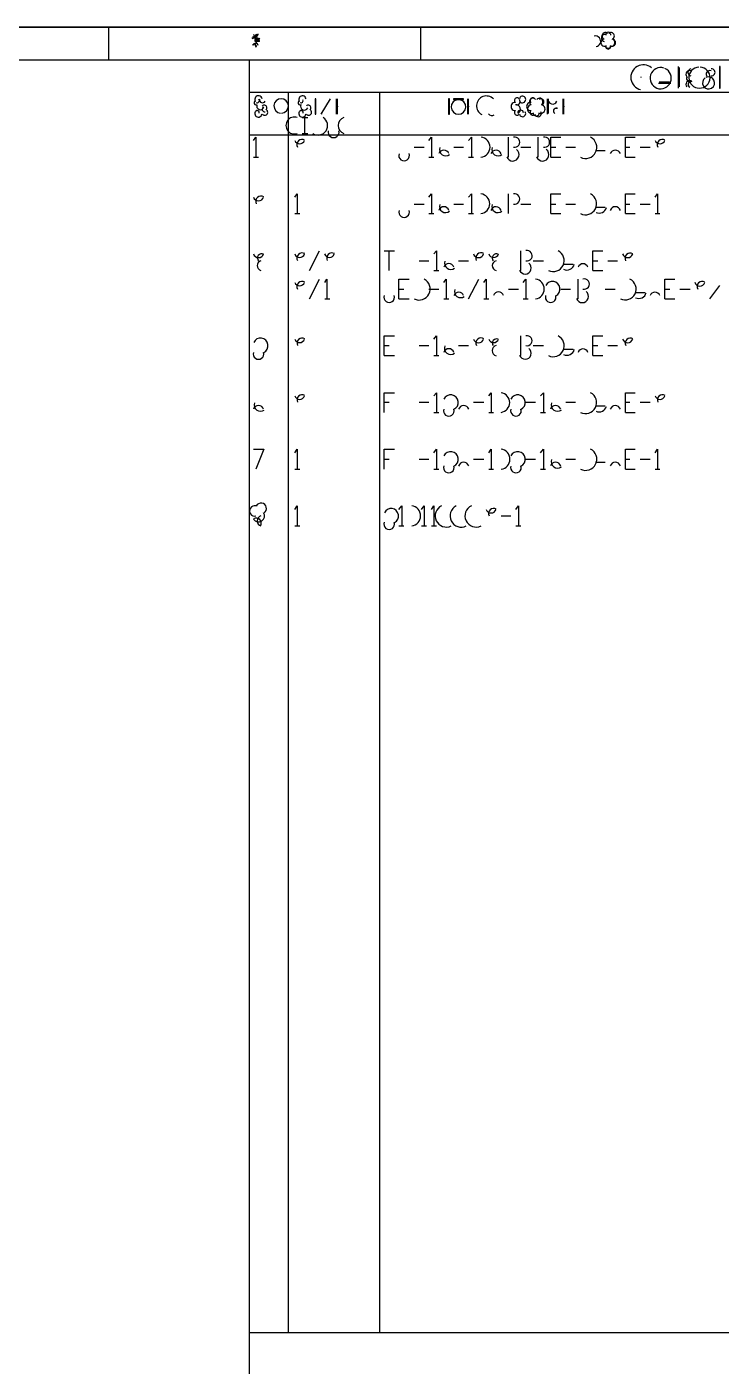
# Model space of a CAD drawing. Header units: millimetres. Extents: x 35 to 1147, y 31 to 824.
# Drawn here: x 762.1 to 943.8, y 460.5 to 811.5 of the extents above; entities that cross this region are included whole.
import ezdxf

# ---------------------------------------------------------------- set-up
doc = ezdxf.new("R2010")
doc.units = ezdxf.units.MM
for name, color, linetype in [('ARCS', 4, 'Continuous'), ('CURVES', 6, 'Continuous'), ('LINES', 7, 'Continuous'), ('RECTANGLES', 3, 'Continuous')]:
    doc.layers.add(name, color=color, linetype=linetype)

msp = doc.modelspace()

# ---------------------------------------------------------------- linework, layer by layer
at = {"layer": 'ARCS'}
for centre, radius, start, end in [((821.14, 808.96), 0.539, 249.444, 57.9946), ((821.38, 807.91), 0.687, 324.1623, 126.3844), ((821.38, 808.21), 0.624, 306.3844, 109.44), ((821.68, 809.26), 0.575, 221.1859, 20.556), ((822.04, 809.56), 0.612, 191.3099, 348.6901), ((822.76, 808.69), 0.984, 122.6192, 282.875), ((822.43, 807.88), 0.654, 40.1009, 205.2011), ((822.43, 807.67), 0.595, 30.0686, 196.3895), ((822.73, 806.8), 0.877, 65.0952, 226.4688), ((822.97, 808.69), 0.94, 113.7495, 278.1301), ((910.9, 807.67), 1.4, 276.9811, 103.0919), ((913.27, 807.31), 0.936, 99.1623, 290.7723), ((913.42, 808.57), 0.934, 70.9744, 259.0459), ((913.51, 809.08), 0.877, 46.4688, 245.0952), ((914.26, 809.38), 0.663, 354.8056, 185.1944), ((915.01, 809.08), 0.877, 294.9048, 133.5312), ((915.07, 807.31), 0.953, 245.8545, 77.2756), ((915.25, 807.31), 0.936, 249.2277, 80.8377), ((821.62, 806.38), 0.543, 341.5651, 144.4623), ((821.98, 806.5), 0.663, 5.1944, 174.8056), ((914.26, 806.32), 0.671, 169.6952, 10.3048), ((914.26, 806.5), 0.663, 174.8056, 5.1944), ((923.47, 798.22), 3.29, 49.9554, 257.4067), ((928, 798.01), 2.78, 72.4201, 66.3295), ((936.04, 799.54), 0.908, 97.5946, 262.4054), ((938.14, 798.16), 2.77, 93.5763, 86.0995), ((941.32, 799.54), 0.908, 262.4054, 97.5946), ((923.68, 798.28), 0.849, 171.8699, 188.1301), ((935.59, 799.03), 0.983, 70.4633, 220.0303), ((935.59, 796.39), 0.983, 70.4633, 220.0303), ((935.65, 797.92), 0.865, 149.3493, 310.3645), ((935.98, 796.39), 0.823, 79.0459, 244.5367), ((940.54, 796.78), 1.59, 123.1113, 115.56), ((940.87, 799.03), 0.983, 70.4633, 220.0303), ((822.7, 792.46), 0.961, 10.008, 208.3008), ((834.22, 792.43), 0.957, 11.6336, 206.5651), ((882.37, 790.75), 2.6, 44.1048, 241.8868), ((891.82, 792.43), 0.845, 329.4208, 166.866), ((822.07, 791.53), 0.514, 106.3895, 295.0169), ((822.37, 792.13), 0.569, 244.9831, 37.4054), ((823.21, 790.72), 0.969, 158.8387, 337.5206), ((823.75, 792.34), 0.766, 168.3106, 332.2415), ((824.32, 789.85), 0.632, 115.2011, 279.8658), ((824.23, 790.27), 0.68, 311.4237, 138.5763), ((824.35, 789.07), 0.788, 218.991, 64.44), ((828.64, 790.75), 1.89, 273.1364, 265.684), ((833.59, 791.53), 0.514, 106.3895, 295.0169), ((833.89, 792.1), 0.531, 243.4349, 30.4655), ((834.7, 790.66), 0.993, 154.9831, 334.9831), ((835.75, 790.27), 0.68, 311.4237, 138.5763), ((835.84, 789.07), 0.783, 220.3645, 62.4472), ((844.42, 792.52), 1.15, 174.5597, 186.7098), ((843.94, 790.6), 0.553, 167.4712, 192.5288), ((875.08, 790.48), 1.92, 93.5763, 86.4237), ((878.74, 792.52), 1.15, 174.5597, 186.7098), ((878.32, 790.6), 0.612, 168.6901, 191.3099), ((889.9, 790.6), 1.08, 86.8202, 273.1798), ((890.41, 792.19), 0.68, 41.4237, 228.5763), ((890.17, 789.91), 1.13, 291.5014, 100.1755), ((890.41, 791.86), 0.822, 240.0184, 46.6366), ((891.79, 792.28), 0.748, 172.1467, 337.1663), ((893.98, 790.6), 1.08, 86.8202, 273.1798), ((894.25, 789.91), 1.13, 100.1755, 291.5014), ((894.55, 791.86), 0.904, 38.047, 236.8215), ((894.49, 792.19), 0.68, 41.4237, 228.5763), ((896.29, 791.86), 0.904, 303.1785, 141.953), ((896.65, 791.8), 0.784, 298.4429, 126.8699), ((896.59, 789.91), 1.13, 248.4986, 79.8245), ((899.74, 792.43), 1.19, 171.3475, 336.5713), ((900.58, 789.43), 0.672, 66.5014, 239.5345), ((900.73, 789.4), 0.784, 61.5571, 233.1301), ((903.64, 792.52), 1.09, 174.2894, 187.125), ((903.22, 790.6), 0.553, 167.4712, 192.5288), ((822.7, 788.77), 0.957, 153.4349, 348.3664), ((822.4, 789.01), 0.513, 336.3706, 162.646), ((832.12, 785.62), 2.22, 71.0754, 288.9246), ((834.22, 788.77), 0.957, 153.4349, 348.3664), ((833.92, 789.01), 0.513, 336.3706, 162.646), ((838.3, 785.62), 2.51, 236.6894, 56.6894), ((840.52, 788.68), 1.33, 174.2894, 184.7636), ((844.42, 788.68), 1.15, 173.2902, 185.4403), ((845.74, 785.62), 2.2, 107.4472, 252.5528), ((878.74, 788.68), 1.15, 173.2902, 185.4403), ((883.81, 789.34), 1.12, 216.6071, 303.1785), ((890.41, 789.01), 0.68, 131.4237, 318.5763), ((891.34, 788.86), 0.782, 4.3987, 175.6013), ((891.82, 788.77), 0.845, 193.134, 30.5792), ((894.49, 789.01), 0.68, 131.4237, 318.5763), ((895.42, 788.86), 0.782, 175.6013, 4.3987), ((895.9, 788.77), 0.845, 193.134, 30.5792), ((903.64, 788.68), 1.09, 172.875, 185.7106), ((842.38, 783.88), 1.43, 165.3791, 14.6209), ((833.5, 782.14), 1.33, 198.4349, 341.5651), ((834.13, 780.58), 1.38, 61.0736, 207.0956), ((871.24, 777.76), 1.4, 19.9831, 160.0169), ((871.72, 779.29), 1.63, 160.71, 308.6598), ((880.66, 779.95), 2.66, 276.4108, 83.4431), ((884.89, 777.76), 1.4, 19.5731, 159.5901), ((885.4, 779.29), 1.63, 160.71, 308.6598), ((889.27, 777.97), 1.66, 200.6589, 53.8807), ((889.78, 781.24), 1.35, 257.1957, 102.8043), ((897.07, 777.97), 1.66, 200.6589, 53.8807), ((897.58, 781.24), 1.35, 257.1957, 102.8043), ((908.32, 779.92), 2.95, 243.4349, 63.4349), ((916.12, 777.76), 1.4, 19.9831, 160.0169), ((927.82, 782.14), 1.33, 198.4349, 341.5651), ((928.45, 780.58), 1.38, 61.0736, 207.0956), ((860.83, 777.76), 1.4, 160.4269, 20.4099), ((822.73, 767.26), 1.39, 198.0343, 342.7185), ((823.39, 765.7), 1.42, 58.815, 206.0535), ((880.66, 765.1), 2.6, 276.6325, 83.3675), ((889.78, 766.36), 1.35, 257.1957, 102.8043), ((908.32, 765.1), 2.9, 242.9044, 62.9044), ((860.83, 762.94), 1.39, 162.7185, 18.0343), ((871.24, 762.94), 1.39, 17.6501, 162.3499), ((871.72, 764.41), 1.63, 160.71, 308.6598), ((884.89, 762.94), 1.39, 17.2815, 161.9657), ((885.4, 764.41), 1.63, 160.71, 308.6598), ((911.89, 764.65), 1.99, 246.413, 344.1975), ((916.12, 762.94), 1.39, 17.6501, 162.3499), ((822.73, 752.38), 1.39, 198.0343, 342.7185), ((823.57, 750.85), 1.14, 65.3231, 220.4261), ((833.5, 752.38), 1.33, 198.4349, 341.5651), ((834.13, 750.85), 1.37, 60.4222, 208.1416), ((841.3, 752.38), 1.33, 198.4349, 341.5651), ((841.93, 750.85), 1.37, 60.4222, 208.1416), ((880.33, 752.38), 1.39, 198.0343, 342.7185), ((880.99, 750.85), 1.41, 58.134, 207.0721), ((884.26, 752.38), 1.33, 198.4349, 341.5651), ((885.04, 750.85), 1.15, 66.6148, 219.4007), ((893.02, 751.51), 1.35, 257.4712, 103.0919), ((899.86, 750.22), 2.87, 243.9704, 63.9704), ((919.36, 752.38), 1.39, 197.6501, 342.3499), ((920.02, 750.85), 1.36, 59.2645, 208.706), ((823.72, 748.9), 1.31, 105.9454, 254.0546), ((872.53, 748.06), 1.39, 17.2815, 161.9657), ((873.04, 749.53), 1.63, 160.71, 308.6598), ((885.22, 748.9), 1.3, 103.3925, 256.6075), ((892.54, 748.27), 1.58, 199.9037, 53.3929), ((903.43, 749.77), 2.03, 245.0715, 344.7449), ((907.66, 748.06), 1.33, 18.4349, 161.5651), ((833.5, 744.94), 1.33, 198.4349, 341.5651), ((834.13, 743.41), 1.37, 60.4222, 208.1416), ((864.76, 742.78), 2.9, 242.9044, 62.9044), ((894.94, 742.78), 2.6, 276.6325, 83.3675), ((899.68, 742.78), 1.97, 295.7693, 153.4349), ((907.96, 744.07), 1.37, 255.0686, 105.5928), ((918.7, 742.78), 2.87, 243.9704, 63.9704), ((938.23, 744.94), 1.39, 197.2815, 341.9657), ((938.89, 743.41), 1.37, 60.4222, 208.1416), ((856.93, 740.62), 1.39, 161.9657, 17.2815), ((875.14, 740.62), 1.33, 18.4349, 161.5651), ((875.62, 742.09), 1.58, 160.0963, 306.6071), ((885.55, 740.62), 1.39, 18.0343, 162.7185), ((899.2, 740.62), 1.39, 162.3499, 17.6501), ((907.48, 740.83), 1.63, 199.29, 51.3402), ((922.27, 742.33), 2.03, 245.0715, 344.7449), ((926.5, 740.62), 1.33, 18.4349, 161.5651), ((625.06, 573.94), 156.18, 270.022, 270.022), ((893.02, 729.22), 1.3, 256.6075, 103.3925), ((899.86, 727.9), 2.87, 243.9704, 63.9704), ((823.24, 727.93), 1.98, 295.3879, 154.204), ((833.5, 730.06), 1.33, 198.4349, 341.5651), ((834.13, 728.59), 1.33, 59.0362, 206.0296), ((872.53, 725.74), 1.39, 17.2815, 161.9657), ((873.04, 727.27), 1.66, 159.0265, 307.1169), ((880.33, 730.06), 1.39, 198.0343, 342.7185), ((880.99, 728.59), 1.37, 56.6894, 205.0169), ((884.26, 730.06), 1.33, 198.4349, 341.5651), ((885.22, 726.61), 1.35, 102.5288, 256.9081), ((885.04, 728.59), 1.1, 65.4328, 216.8699), ((892.54, 725.95), 1.58, 199.9037, 53.3929), ((903.43, 727.45), 2.03, 245.0715, 344.7449), ((907.66, 725.74), 1.33, 18.4349, 161.5651), ((919.36, 730.06), 1.39, 197.6501, 342.3499), ((920.02, 728.59), 1.32, 57.8477, 206.5651), ((822.73, 725.74), 1.39, 161.9657, 17.2815), ((823.24, 712.39), 1.66, 159.0265, 307.1169), ((833.5, 715.18), 1.33, 198.4349, 341.5651), ((834.13, 713.71), 1.33, 59.0362, 206.0296), ((873.04, 713.05), 1.98, 295.3879, 154.204), ((885.88, 713.02), 2.6, 277.9435, 82.0565), ((890.59, 713.05), 1.99, 294.5901, 154.5731), ((901, 712.39), 1.66, 159.0265, 307.1169), ((908.32, 713.02), 2.9, 242.9044, 62.9044), ((927.82, 715.18), 1.33, 198.4349, 341.5651), ((928.45, 713.71), 1.33, 59.0362, 206.0296), ((822.73, 710.86), 1.39, 17.2815, 161.9657), ((872.53, 710.86), 1.39, 161.9657, 17.2815), ((876.43, 710.86), 1.39, 18.0343, 162.7185), ((890.11, 710.86), 1.39, 162.7185, 18.0343), ((900.49, 710.86), 1.39, 17.2815, 161.9657), ((911.89, 712.57), 1.99, 246.413, 344.1975), ((916.12, 710.86), 1.39, 17.6501, 162.3499), ((873.04, 698.17), 1.98, 295.3879, 154.204), ((885.88, 698.17), 2.66, 277.8533, 82.321), ((890.59, 698.17), 1.99, 294.5901, 154.5731), ((908.32, 698.2), 2.95, 243.4349, 63.4349), ((872.53, 695.98), 1.39, 161.9657, 17.2815), ((876.43, 695.98), 1.39, 18.0343, 162.7185), ((890.11, 695.98), 1.39, 162.7185, 18.0343), ((900.49, 695.98), 1.39, 17.2815, 161.9657), ((901, 697.54), 1.67, 159.8637, 306.3844), ((916.12, 695.98), 1.39, 17.6501, 162.3499), ((821.74, 684.61), 1.35, 77.4712, 283.0919), ((823.39, 685.27), 1.41, 301.866, 152.9279), ((857.44, 683.32), 1.93, 296.5651, 154.9831), ((862.48, 683.32), 2.66, 277.7652, 82.2348), ((871.9, 683.32), 2.93, 115.5139, 295.5139), ((875.8, 683.32), 2.95, 116.5651, 296.5651), ((879.7, 683.32), 2.93, 115.5139, 295.5139), ((883.6, 685.48), 1.4, 199.9831, 340.0169), ((884.26, 683.95), 1.32, 57.8477, 206.5651), ((822.07, 681.37), 1.37, 331.8584, 119.5778), ((822.73, 683.32), 1.56, 213.0707, 31.8908), ((823.72, 682.03), 1.37, 105.5928, 255.0686), ((856.93, 681.16), 1.4, 159.5901, 19.5731)]:
    msp.add_arc(centre, radius, start, end, dxfattribs=at)
at = {"layer": 'CURVES'}
for p, q in [((822.76, 808), (822.28, 807.64)), ((823, 808.48), (822.76, 808)), ((821.44, 781.72), (822.04, 782.56)), ((822.04, 782.56), (822.04, 777.28)), ((867.28, 781.72), (868, 782.56)), ((868, 782.56), (868, 777.28)), ((877.72, 781.72), (878.44, 782.56)), ((878.44, 782.56), (878.44, 777.28)), ((899.2, 777.28), (899.2, 782.56)), ((899.2, 782.56), (901.84, 782.56)), ((918.76, 777.28), (918.76, 782.56)), ((918.76, 782.56), (921.28, 782.56)), ((832.24, 766.84), (832.84, 767.68)), ((832.84, 767.68), (832.84, 762.52)), ((867.28, 766.84), (868, 767.68)), ((868, 767.68), (868, 762.52)), ((877.72, 766.84), (878.44, 767.68)), ((878.44, 767.68), (878.44, 762.52)), ((899.2, 762.52), (899.2, 767.68)), ((899.2, 767.68), (901.84, 767.68)), ((918.76, 762.52), (918.76, 767.68)), ((918.76, 767.68), (921.28, 767.68)), ((926.56, 766.84), (927.16, 767.68)), ((927.16, 767.68), (927.16, 762.52)), ((868.6, 751.96), (869.32, 752.8)), ((869.32, 752.8), (869.32, 747.64)), ((910.24, 747.64), (910.24, 752.8)), ((910.24, 752.8), (912.88, 752.8)), ((840.04, 744.52), (840.64, 745.36)), ((840.64, 745.36), (840.64, 740.2)), ((859.48, 740.2), (859.48, 745.36)), ((859.48, 745.36), (862.12, 745.36)), ((871.24, 744.52), (871.84, 745.36)), ((871.84, 745.36), (871.84, 740.2)), ((881.68, 744.52), (882.28, 745.36)), ((882.28, 745.36), (882.28, 740.2)), ((892, 744.52), (892.72, 745.36)), ((892.72, 745.36), (892.72, 740.2)), ((929.08, 740.2), (929.08, 745.36)), ((929.08, 745.36), (931.72, 745.36)), ((855.64, 725.32), (855.64, 730.48)), ((855.64, 730.48), (858.28, 730.48)), ((868.6, 729.64), (869.32, 730.48)), ((869.32, 730.48), (869.32, 725.32)), ((910.24, 725.32), (910.24, 730.48)), ((910.24, 730.48), (912.88, 730.48)), ((855.64, 710.44), (855.64, 715.6)), ((855.64, 715.6), (858.28, 715.6)), ((868.6, 714.76), (869.32, 715.6)), ((869.32, 715.6), (869.32, 710.44)), ((883, 714.76), (883.6, 715.6)), ((883.6, 715.6), (883.6, 710.44)), ((896.56, 714.76), (897.28, 715.6)), ((897.28, 715.6), (897.28, 710.44)), ((918.76, 710.44), (918.76, 715.6)), ((918.76, 715.6), (921.28, 715.6)), ((821.44, 700.84), (824.08, 700.84)), ((824.08, 700.84), (822.04, 695.56)), ((832.24, 699.88), (832.84, 700.84)), ((832.84, 700.84), (832.84, 695.56)), ((855.64, 695.56), (855.64, 700.84)), ((855.64, 700.84), (858.28, 700.84)), ((868.6, 699.88), (869.32, 700.84)), ((869.32, 700.84), (869.32, 695.56)), ((883, 699.88), (883.6, 700.84)), ((883.6, 700.84), (883.6, 695.56)), ((896.56, 699.88), (897.28, 700.84)), ((897.28, 700.84), (897.28, 695.56)), ((918.76, 695.56), (918.76, 700.84)), ((918.76, 700.84), (921.28, 700.84)), ((926.56, 699.88), (927.16, 700.84)), ((927.16, 700.84), (927.16, 695.56)), ((832.24, 685), (832.84, 685.96)), ((832.84, 685.96), (832.84, 680.68)), ((859.48, 685), (860.2, 685.96)), ((860.2, 685.96), (860.2, 680.68)), ((865.36, 685), (866.08, 685.96)), ((866.08, 685.96), (866.08, 680.68)), ((868, 685), (868.6, 685.96)), ((868.6, 685.96), (868.6, 680.68)), ((890.08, 685), (890.8, 685.96)), ((890.8, 685.96), (890.8, 680.68))]:
    msp.add_line(p, q, dxfattribs=at)
at = {"layer": 'LINES'}
for p, q in [((42.88, 811.36), (1146.64, 811.36)), ((783.52, 802.72), (783.52, 811.36)), ((865.24, 802.96), (865.24, 811.48)), ((820.36, 39.52), (820.36, 802.72)), ((932.68, 795.4), (932.68, 801.04)), ((932.92, 795.76), (932.92, 800.8)), ((927.4, 796.72), (930.64, 796.72)), ((927.64, 797.08), (930.28, 797.08)), ((820.36, 794.32), (1137.16, 794.32)), ((830.56, 469.36), (830.56, 794.32)), ((854.44, 469.36), (854.44, 794.32)), ((839.08, 788.56), (841.6, 792.64)), ((843.16, 788.56), (843.16, 792.64)), ((843.4, 788.8), (843.4, 792.4)), ((877.48, 788.56), (877.48, 792.64)), ((877.72, 788.8), (877.72, 792.4)), ((898.36, 788.56), (898.36, 792.64)), ((898.6, 788.8), (898.6, 792.4)), ((902.44, 788.56), (902.44, 792.64)), ((902.68, 788.8), (902.68, 792.4)), ((834.16, 787.72), (835.6, 787.72)), ((834.88, 783.52), (834.88, 787.72)), ((820.36, 783.16), (1137.16, 783.16)), ((834.16, 783.52), (835.6, 783.52)), ((863.44, 779.92), (866.08, 779.92)), ((873.88, 779.92), (876.4, 779.92)), ((888.16, 777.28), (888.16, 782.56)), ((891.4, 779.92), (894.04, 779.92)), ((895.96, 777.28), (895.96, 782.56)), ((899.2, 779.92), (900.52, 779.92)), ((903.16, 779.92), (905.68, 779.92)), ((918.76, 779.92), (919.96, 779.92)), ((922.6, 779.92), (925.24, 779.92)), ((821.44, 777.28), (822.76, 777.28)), ((867.28, 777.28), (868.6, 777.28)), ((877.72, 777.28), (879.04, 777.28)), ((899.2, 777.28), (901.84, 777.28)), ((910.96, 779.08), (913.48, 779.08)), ((918.76, 777.28), (921.28, 777.28)), ((888.16, 762.52), (888.16, 767.68)), ((832.24, 762.52), (833.56, 762.52)), ((863.44, 765.04), (866.08, 765.04)), ((867.28, 762.52), (868.6, 762.52)), ((873.88, 765.04), (876.4, 765.04)), ((877.72, 762.52), (879.04, 762.52)), ((891.4, 765.04), (894.04, 765.04)), ((899.2, 765.04), (900.52, 765.04)), ((899.2, 762.52), (901.84, 762.52)), ((903.16, 765.04), (905.68, 765.04)), ((910.96, 764.2), (913.48, 764.2)), ((918.76, 765.04), (919.96, 765.04)), ((918.76, 762.52), (921.28, 762.52)), ((922.6, 765.04), (925.24, 765.04)), ((926.56, 762.52), (927.76, 762.52)), ((836.08, 747.64), (838.72, 752.8)), ((836.08, 747.64), (838.72, 752.8)), ((855.64, 752.8), (858.28, 752.8)), ((856.96, 747.64), (856.96, 752.8)), ((891.4, 747.64), (891.4, 752.8)), ((864.76, 750.16), (867.28, 750.16)), ((868.6, 747.64), (869.92, 747.64)), ((875.08, 750.16), (877.72, 750.16)), ((894.64, 750.16), (897.28, 750.16)), ((902.44, 749.32), (905.08, 749.32)), ((910.24, 750.16), (911.56, 750.16)), ((910.24, 747.64), (912.88, 747.64)), ((914.2, 750.16), (916.72, 750.16)), ((836.08, 740.2), (838.72, 745.36)), ((836.08, 740.2), (838.72, 745.36)), ((877.72, 740.2), (880.36, 745.36)), ((906.4, 740.2), (906.4, 745.36)), ((859.48, 742.72), (860.8, 742.72)), ((867.28, 742.72), (869.92, 742.72)), ((888.16, 742.72), (890.8, 742.72)), ((901.84, 742.72), (904.36, 742.72)), ((913.48, 742.72), (916.12, 742.72)), ((921.28, 741.88), (923.92, 741.88)), ((929.08, 742.72), (930.4, 742.72)), ((933.04, 742.72), (935.68, 742.72)), ((940.84, 740.2), (943.48, 743.68)), ((940.84, 740.2), (943.48, 743.68)), ((840.04, 740.2), (841.36, 740.2)), ((859.48, 740.2), (862.12, 740.2)), ((871.24, 740.2), (872.56, 740.2)), ((881.68, 740.2), (883, 740.2)), ((892, 740.2), (893.32, 740.2)), ((929.08, 740.2), (931.72, 740.2)), ((891.4, 725.32), (891.4, 730.48)), ((855.64, 727.96), (856.96, 727.96)), ((864.76, 727.96), (867.28, 727.96)), ((875.08, 727.96), (877.72, 727.96)), ((894.64, 727.96), (897.28, 727.96)), ((902.44, 727), (905.08, 727)), ((910.24, 727.96), (911.56, 727.96)), ((914.2, 727.96), (916.72, 727.96)), ((855.64, 725.32), (858.28, 725.32)), ((868.6, 725.32), (869.92, 725.32)), ((910.24, 725.32), (912.88, 725.32)), ((855.64, 713.08), (856.96, 713.08)), ((864.76, 713.08), (867.28, 713.08)), ((879.04, 713.08), (881.68, 713.08)), ((892.72, 713.08), (895.24, 713.08)), ((903.16, 713.08), (905.68, 713.08)), ((918.76, 713.08), (919.96, 713.08)), ((922.6, 713.08), (925.24, 713.08)), ((868.6, 710.44), (869.92, 710.44)), ((883, 710.44), (884.2, 710.44)), ((896.56, 710.44), (897.88, 710.44)), ((910.96, 712.12), (913.48, 712.12)), ((918.76, 710.44), (921.28, 710.44)), ((832.24, 695.56), (833.56, 695.56)), ((855.64, 698.2), (856.96, 698.2)), ((864.76, 698.2), (867.28, 698.2)), ((868.6, 695.56), (869.92, 695.56)), ((879.04, 698.2), (881.68, 698.2)), ((883, 695.56), (884.2, 695.56)), ((892.72, 698.2), (895.24, 698.2)), ((896.56, 695.56), (897.88, 695.56)), ((903.16, 698.2), (905.68, 698.2)), ((910.96, 697.36), (913.48, 697.36)), ((918.76, 698.2), (919.96, 698.2)), ((918.76, 695.56), (921.28, 695.56)), ((922.6, 698.2), (925.24, 698.2)), ((926.56, 695.56), (927.76, 695.56)), ((886.24, 683.32), (888.76, 683.32)), ((832.24, 680.68), (833.56, 680.68)), ((859.48, 680.68), (860.8, 680.68)), ((865.36, 680.68), (866.68, 680.68)), ((868, 680.68), (869.32, 680.68)), ((890.08, 680.68), (891.4, 680.68)), ((820.36, 469.36), (1137.16, 469.36))]:
    msp.add_line(p, q, dxfattribs=at)
at = {"layer": 'RECTANGLES'}
for p, q in [((1146.64, 811.36), (42.88, 811.36)), ((1137.16, 802.72), (52.24, 802.72)), ((943.6, 801.04), (943.36, 801.04)), ((943.36, 801.04), (943.36, 795.4)), ((943.6, 795.4), (943.6, 801.04)), ((943.36, 795.4), (943.6, 795.4)), ((837.76, 792.64), (837.52, 792.64)), ((837.52, 792.64), (837.52, 788.56)), ((837.76, 788.56), (837.76, 792.64)), ((872.68, 792.64), (872.44, 792.64)), ((872.44, 792.64), (872.44, 788.56)), ((872.68, 788.56), (872.68, 792.64)), ((876.4, 792.64), (873.76, 792.64)), ((873.76, 792.64), (873.76, 792.4)), ((873.76, 792.4), (876.4, 792.4)), ((876.4, 792.4), (876.4, 792.64)), ((837.52, 788.56), (837.76, 788.56)), ((872.44, 788.56), (872.68, 788.56))]:
    msp.add_line(p, q, dxfattribs=at)

doc.saveas('drawing.dxf')
